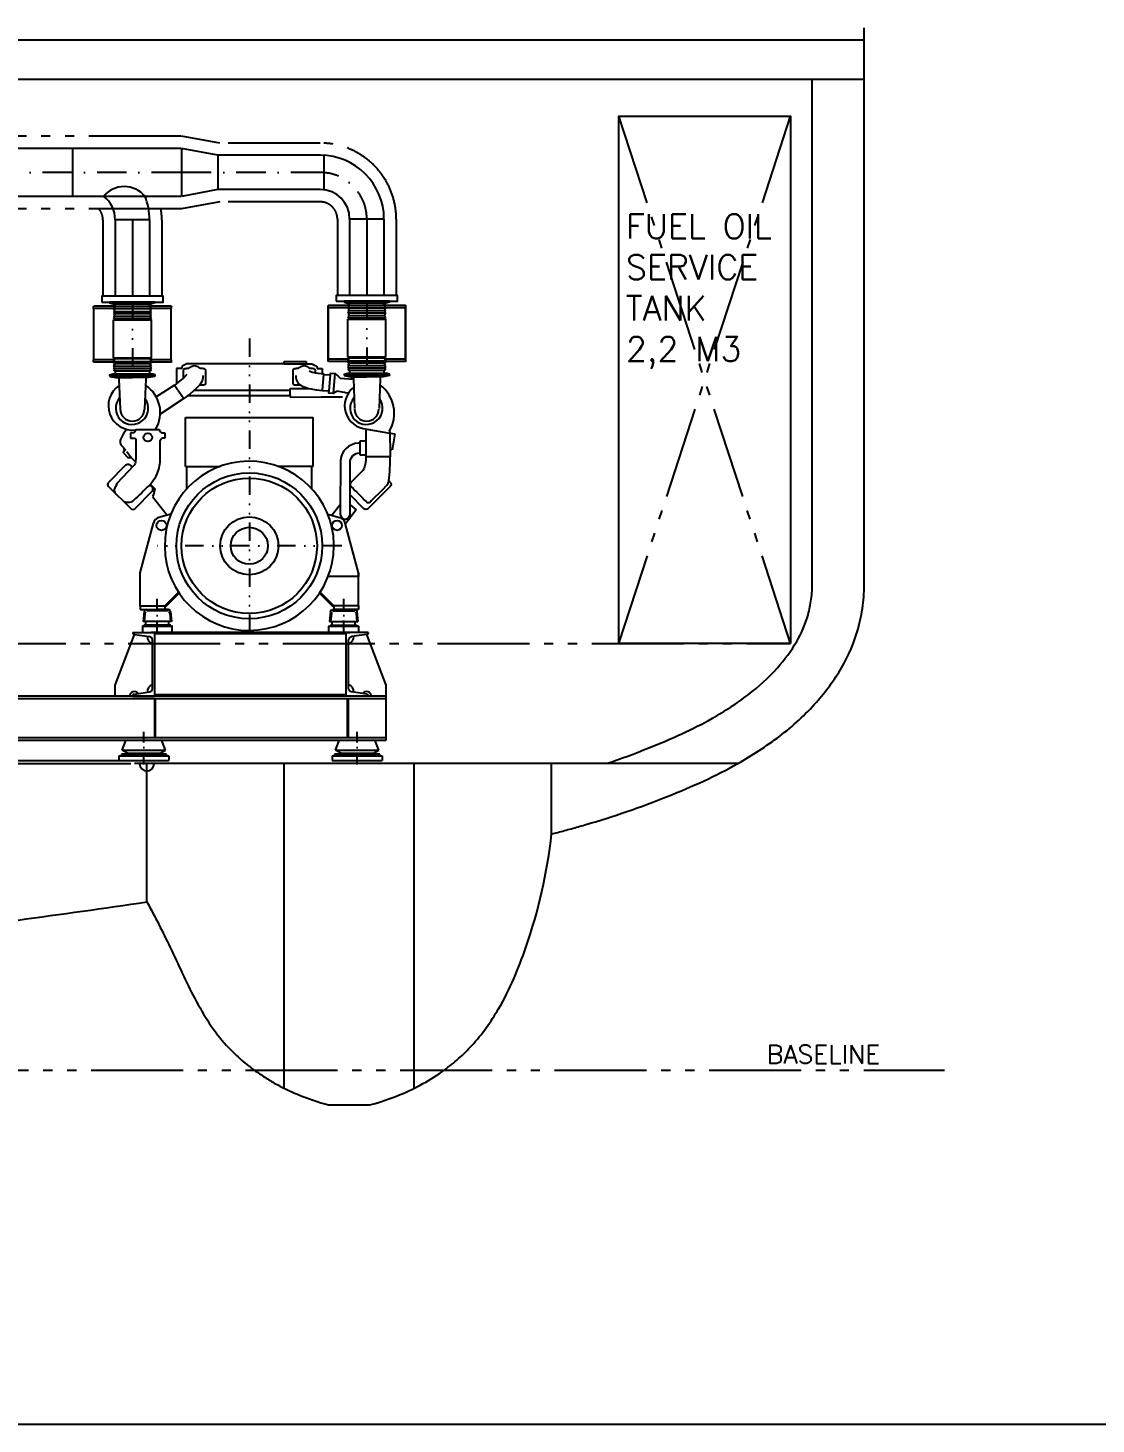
# Model space of a CAD drawing. Extents: x 33214 to 95067, y 8279 to 51908.
# Drawn here: x 65486 to 69841, y 8945 to 14639 of the extents above; entities that cross this region are included whole.
import ezdxf

# ---------------------------------------------------------------- set-up
doc = ezdxf.new("R2010")
doc.units = 0
doc.header["$LTSCALE"] = 300
doc.header["$MEASUREMENT"] = 0
for name, pattern in [('DASHEDTHIN0', [4, 2.5, -1.5]), ('DIVIDE2', [0.625, 0.25, -0.125, 0, -0.125, 0, -0.125]), ('PHANTOM', [2.1, 1.25, -0.2, 0.125, -0.2, 0.125, -0.2]), ('SNT-025', [0.74, 0.4, -0.17, 0, -0.17])]:
    doc.linetypes.add(name, pattern=pattern)
for name, color, linetype in [('CO2', 2, 'CONTINUOUS'), ('DAMPER', 6, 'CONTINUOUS'), ('Engine_eq', 3, 'CONTINUOUS'), ('HIDDLN-LMEC0', 3, 'DASHEDTHIN0'), ('INNERG-LMEK0', 2, 'CONTINUOUS'), ('KOMP', 1, 'CONTINUOUS'), ('M0PH1', 1, 'PHANTOM'), ('S0CO1', 1, 'CONTINUOUS'), ('S0CO2', 2, 'CONTINUOUS'), ('S0CO3', 3, 'CONTINUOUS'), ('S0CO5', 4, 'CONTINUOUS'), ('S0PH1', 1, 'PHANTOM'), ('S0TX1', 1, 'CONTINUOUS')]:
    doc.layers.add(name, color=color, linetype=linetype)
doc.styles.add('18', font='romans', dxfattribs={"height": 180})

# ---------------------------------------------------------------- blocks, each defined once
blk = doc.blocks.new('VIBRAKLOSSE')
at = {"layer": 'S0CO3', "linetype": 'Continuous'}
for p, q in [((-221, 55), (-187, 144)), ((-164, 158), (164, 158)), ((221, 55), (187, 144)), ((-255, 0), (255, 0)), ((-255, 0), (-255, -50)), ((230, 15), (-230, 15)), ((-230, 15), (-230, 0)), ((-221, 55), (221, 55)), ((-167, 27), (-221, 55)), ((-167, 27), (167, 27)), ((167, 27), (221, 55)), ((188, 15), (230, 15)), ((230, 0), (230, 15)), ((255, 0), (255, -50)), ((-255, -50), (255, -50))]:
    blk.add_line(p, q, dxfattribs=at)
for centre, start, end in [((-164, 132), 90, 152.468), ((164, 132), 27.532, 90), ((-188, 40), 270, 332.468), ((188, 40), 207.532, 270)]:
    blk.add_arc(centre, 25, start, end, dxfattribs=at)
at = {"layer": 'S0PH1', "linetype": 'SNT-025'}
blk.add_line((0, -88), (0, 243), dxfattribs=at)
blk = doc.blocks.new('U260')
at = {"layer": 'S0CO3', "linetype": 'Continuous'}
for p, q in [((-225, 650), (0, 650)), ((-225, 650), (-225, 646)), ((-210, 629), (-55, 607)), ((-25, 78), (-25, 572)), ((0, 0), (0, 650)), ((-225, 0), (-225, 4)), ((-225, 0), (0, 0)), ((-210, 21), (-55, 43))]:
    blk.add_line(p, q, dxfattribs=at)
for centre, radius, start, end in [((-208, 646), 17.5, 180, 262.0611), ((-60, 572), 35, 0, 82.0611), ((-208, 4), 17.5, 97.9389, 180), ((-60, 78), 35, 277.9389, 0)]:
    blk.add_arc(centre, radius, start, end, dxfattribs=at)
blk = doc.blocks.new('MOTORLABBER')
at = {"layer": 'DAMPER'}
for p, q in [((-135, 210), (-144, 110)), ((-126, 196), (-134, 110)), ((-110, 232), (0, 232)), ((101, 219), (-101, 219)), ((110, 232), (0, 232)), ((126, 196), (134, 110)), ((135, 210), (144, 110)), ((-118, 110), (-144, 110)), ((-138, 75), (-138, 63)), ((138, 75), (-138, 75)), ((-138, 63), (138, 63)), ((-118, 75), (-118, 110)), ((118, 110), (-118, 110)), ((118, 75), (118, 110)), ((144, 110), (118, 110)), ((138, 75), (138, 63))]:
    blk.add_line(p, q, dxfattribs=at)
for centre, start, end in [((-110, 208), 90, 174.9575), ((-101, 194), 139.1713, 174.9575), ((-101, 194), 90, 115.1486), ((101, 194), 61.4161, 90), ((110, 208), 5.0425, 90), ((101, 194), 5.0425, 37.5712)]:
    blk.add_arc(centre, 25, start, end, dxfattribs=at)
at = {"layer": 'Engine_eq'}
blk.add_lwpolyline([(-152, 0), (152, 0), (152, 63), (-152, 63)], close=True, dxfattribs=at)
at = {"layer": 'HIDDLN-LMEC0'}
blk.add_line((-38, 0), (-62, 0), dxfattribs=at)
at = {"layer": 'INNERG-LMEK0'}
for p, q in [((-38, 0), (138, 0)), ((0, 0), (-38, 0))]:
    blk.add_line(p, q, dxfattribs=at)
at = {"layer": 'S0PH1', "linetype": 'SNT-025'}
blk.add_line((0, 0), (0, 387), dxfattribs=at)
blk = doc.blocks.new('HOVEDMOTOR-SB')
at = {"layer": 'S0CO1', "linetype": 'Continuous'}
for p, q in [((-635, 975.7), (-634.5, 976.7)), ((-635, 967.7), (-635, 975.7)), ((-634.6, 975.6), (-634.1, 976.6)), ((-634.6, 967.6), (-634.6, 975.6)), ((-634.5, 976.7), (-633.5, 977.2)), ((-634.1, 976.6), (-633.1, 977.1)), ((-546.8, 977.2), (-633.5, 977.2)), ((-546.8, 977.1), (-633.1, 977.1)), ((-384.3, 994, -64.8), (-569.3, 994, -64.8)), ((-569.3, 994, -64.8), (-569.3, 991, -64.8)), ((-569.3, 991, -64.8), (-554.4, 987, -64.8)), ((-554.4, 987, -64.8), (-399.3, 987, -64.8)), ((-546.8, 976, -64.8), (-554.3, 971, -64.8)), ((-546.8, 966, -64.8), (-554.3, 971, -64.8)), ((-546.8, 976, -64.8), (-546.8, 987, -64.8)), ((-406.8, 976, -64.8), (-546.8, 976, -64.8)), ((-406.8, 976, -64.8), (-406.8, 987, -64.8)), ((-319, 977.2), (-406.8, 977.2)), ((-318.6, 977.1), (-406.8, 977.1)), ((-399.3, 971, -64.8), (-406.8, 976, -64.8)), ((-399.3, 971, -64.8), (-406.8, 966, -64.8)), ((-384.3, 991, -64.8), (-399.3, 987, -64.8)), ((-384.3, 994, -64.8), (-384.3, 991, -64.8)), ((-319, 977.2), (-318, 976.7)), ((-318.6, 977.1), (-317.6, 976.6)), ((-318, 976.7), (-317.5, 975.7)), ((-317.6, 976.6), (-317.1, 975.6)), ((-317.5, 967.7), (-317.5, 975.7)), ((-317.1, 967.6), (-317.1, 975.6)), ((321, 978.7), (321.5, 979.7)), ((321, 970.7), (321, 978.7)), ((406.6, 970.7), (321, 970.7)), ((321.4, 978.6), (321.9, 979.6)), ((321.4, 970.6), (321.4, 978.6)), ((406.7, 970.6), (321.4, 970.6)), ((321.5, 979.7), (322.5, 980.2)), ((321.9, 979.6), (322.9, 980.1)), ((322, 761.7), (322, 970.7)), ((322.4, 761.6), (322.4, 970.6)), ((409.2, 980.2), (322.5, 980.2)), ((409.2, 980.1), (322.9, 980.1)), ((386.7, 997, -64.8), (386.7, 994, -64.8)), ((571.7, 997, -64.8), (386.7, 997, -64.8)), ((386.7, 994, -64.8), (401.6, 990, -64.8)), ((400.1, 970.7), (404.8, 966.1)), ((400.5, 970.6), (405, 966.2)), ((401.6, 990, -64.8), (556.7, 990, -64.8)), ((409.2, 979, -64.8), (401.7, 974, -64.8)), ((409.2, 969, -64.8), (401.7, 974, -64.8)), ((409.2, 969, -64.8), (401.7, 964, -64.8)), ((409.2, 979, -64.8), (409.2, 990, -64.8)), ((549.2, 979, -64.8), (409.2, 979, -64.8)), ((549.2, 969, -64.8), (409.2, 969, -64.8)), ((549.2, 979, -64.8), (549.2, 990, -64.8)), ((637, 980.2), (549.2, 980.2)), ((637.4, 980.1), (549.2, 980.1)), ((556.7, 974, -64.8), (549.2, 979, -64.8)), ((556.7, 974, -64.8), (549.2, 969, -64.8)), ((556.7, 964, -64.8), (549.2, 969, -64.8)), ((638.9, 970.6), (551.6, 970.6)), ((638.5, 970.7), (551.7, 970.7)), ((571.7, 994, -64.8), (556.7, 990, -64.8)), ((571.7, 997, -64.8), (571.7, 994, -64.8)), ((637, 980.2), (638, 979.7)), ((637.4, 980.1), (638.4, 979.6)), ((637.5, 761.7), (637.5, 970.7)), ((637.9, 761.6), (637.9, 970.6)), ((638, 979.7), (638.5, 978.7)), ((638.4, 979.6), (638.9, 978.6)), ((638.5, 970.7), (638.5, 978.7)), ((638.9, 970.6), (638.9, 978.6)), ((-549.4, 967.7), (-635, 967.7)), ((-549.3, 967.6), (-634.6, 967.6)), ((-634, 758.7), (-634, 967.7)), ((-633.6, 758.6), (-633.6, 967.6)), ((-555.9, 967.7), (-551.2, 963.1)), ((-555.5, 967.6), (-551, 963.2)), ((-546.8, 966, -64.8), (-554.3, 961, -64.8)), ((-554.3, 961, -64.8), (-546.8, 956, -64.8)), ((-546.8, 956, -64.8), (-554.3, 951, -64.8)), ((-546.8, 946, -64.8), (-554.3, 951, -64.8)), ((-546.8, 946, -64.8), (-554.3, 941, -64.8)), ((-554.3, 941, -64.8), (-546.8, 936, -64.8)), ((-546.8, 936, -64.8), (-554.3, 931, -64.8)), ((-546.8, 926, -64.8), (-554.3, 931, -64.8)), ((-546.8, 926, -64.8), (-554.3, 921, -64.8)), ((-554.3, 767, -64.8), (-554.3, 921, -64.8)), ((-554.3, 921, -64.8), (-399.3, 921, -64.8)), ((-406.8, 966, -64.8), (-546.8, 966, -64.8)), ((-546.8, 956, -64.8), (-406.8, 956, -64.8)), ((-406.8, 946, -64.8), (-546.8, 946, -64.8)), ((-546.8, 936, -64.8), (-406.8, 936, -64.8)), ((-406.8, 926, -64.8), (-546.8, 926, -64.8)), ((-399.3, 961, -64.8), (-406.8, 966, -64.8)), ((-406.8, 956, -64.8), (-399.3, 961, -64.8)), ((-399.3, 951, -64.8), (-406.8, 956, -64.8)), ((-399.3, 951, -64.8), (-406.8, 946, -64.8)), ((-399.3, 941, -64.8), (-406.8, 946, -64.8)), ((-406.8, 936, -64.8), (-399.3, 941, -64.8)), ((-399.3, 931, -64.8), (-406.8, 936, -64.8)), ((-399.3, 931, -64.8), (-406.8, 926, -64.8)), ((-399.3, 921, -64.8), (-406.8, 926, -64.8)), ((-317.1, 967.6), (-404.4, 967.6)), ((-317.5, 967.7), (-404.3, 967.7)), ((-399.3, 767, -64.8), (-399.3, 921, -64.8)), ((-318.5, 758.7), (-318.5, 967.7)), ((-318.1, 758.6), (-318.1, 967.6)), ((401.7, 964, -64.8), (409.2, 959, -64.8)), ((409.2, 959, -64.8), (401.7, 954, -64.8)), ((409.2, 949, -64.8), (401.7, 954, -64.8)), ((409.2, 949, -64.8), (401.7, 944, -64.8)), ((401.7, 944, -64.8), (409.2, 939, -64.8)), ((409.2, 939, -64.8), (401.7, 934, -64.8)), ((409.2, 929, -64.8), (401.7, 934, -64.8)), ((409.2, 929, -64.8), (401.7, 924, -64.8)), ((401.7, 924, -64.8), (556.7, 924, -64.8)), ((401.7, 770, -64.8), (401.7, 924, -64.8)), ((409.2, 959, -64.8), (549.2, 959, -64.8)), ((549.2, 949, -64.8), (409.2, 949, -64.8)), ((409.2, 939, -64.8), (549.2, 939, -64.8)), ((549.2, 929, -64.8), (409.2, 929, -64.8)), ((549.2, 959, -64.8), (556.7, 964, -64.8)), ((556.7, 954, -64.8), (549.2, 959, -64.8)), ((556.7, 954, -64.8), (549.2, 949, -64.8)), ((556.7, 944, -64.8), (549.2, 949, -64.8)), ((549.2, 939, -64.8), (556.7, 944, -64.8)), ((556.7, 934, -64.8), (549.2, 939, -64.8)), ((556.7, 934, -64.8), (549.2, 929, -64.8)), ((556.7, 924, -64.8), (549.2, 929, -64.8)), ((556.7, 770, -64.8), (556.7, 924, -64.8)), ((-635, 750.7), (-635, 758.7)), ((-551.8, 758.7), (-635, 758.7)), ((-634.5, 749.6), (-635, 750.7)), ((-634.6, 750.6), (-634.6, 758.6)), ((-551.9, 758.6), (-634.6, 758.6)), ((-634.1, 749.5), (-634.6, 750.6)), ((-633.5, 749.2), (-634.5, 749.6)), ((-633.1, 749.1), (-634.1, 749.5)), ((-551, 749.2), (-633.5, 749.2)), ((-551.1, 749.1), (-633.1, 749.1)), ((-550.7, 764.5), (-557.1, 758.1)), ((-550.4, 764.4), (-556.7, 758)), ((-554.3, 767, -64.8), (-399.3, 767, -64.8)), ((-546.8, 762, -64.8), (-554.3, 767, -64.8)), ((-546.8, 762, -64.8), (-554.3, 757, -64.8)), ((-546.8, 752, -64.8), (-554.3, 757, -64.8)), ((-554.3, 747, -64.8), (-546.8, 752, -64.8)), ((-546.8, 742, -64.8), (-554.3, 747, -64.8)), ((-546.8, 742, -64.8), (-554.3, 737, -64.8)), ((-406.8, 762, -64.8), (-546.8, 762, -64.8)), ((-546.8, 752, -64.8), (-406.8, 752, -64.8)), ((-406.8, 742, -64.8), (-546.8, 742, -64.8)), ((-399.3, 767, -64.8), (-406.8, 762, -64.8)), ((-399.3, 757, -64.8), (-406.8, 762, -64.8)), ((-399.3, 757, -64.8), (-406.8, 752, -64.8)), ((-406.8, 752, -64.8), (-399.3, 747, -64.8)), ((-399.3, 747, -64.8), (-406.8, 742, -64.8)), ((-399.3, 737, -64.8), (-406.8, 742, -64.8)), ((-319, 749.2), (-402.6, 749.2)), ((-318.6, 749.1), (-402.5, 749.1)), ((-317.5, 758.7), (-401.9, 758.7)), ((-317.1, 758.6), (-401.8, 758.6)), ((-318, 749.6), (-319, 749.2)), ((-317.6, 749.5), (-318.6, 749.1)), ((-317.5, 750.7), (-318, 749.6)), ((-317.1, 750.6), (-317.6, 749.5)), ((-317.5, 750.7), (-317.5, 758.7)), ((-317.1, 750.6), (-317.1, 758.6)), ((-254.8, 742.5), (-274, 732)), ((142.4, 742.5), (-254.8, 742.5)), ((142.4, 752), (232.4, 752)), ((142.4, 742.5), (142.4, 752)), ((142.4, 742.5), (232.4, 742.5)), ((232.4, 752), (232.4, 742.5)), ((232.4, 742.5), (255.2, 742.5)), ((255.2, 742.5), (274.3, 732)), ((404.2, 761.7), (321, 761.7)), ((321, 753.7), (321, 761.7)), ((321.5, 752.6), (321, 753.7)), ((404.1, 761.6), (321.4, 761.6)), ((321.4, 753.6), (321.4, 761.6)), ((321.9, 752.5), (321.4, 753.6)), ((322.5, 752.2), (321.5, 752.6)), ((322.9, 752.1), (321.9, 752.5)), ((405, 752.2), (322.5, 752.2)), ((404.9, 752.1), (322.9, 752.1)), ((405.3, 767.5), (398.9, 761.1)), ((405.6, 767.4), (399.3, 761)), ((409.2, 765, -64.8), (401.7, 770, -64.8)), ((401.7, 770, -64.8), (556.7, 770, -64.8)), ((409.2, 765, -64.8), (401.7, 760, -64.8)), ((409.2, 755, -64.8), (401.7, 760, -64.8)), ((401.7, 750, -64.8), (409.2, 755, -64.8)), ((409.2, 745, -64.8), (401.7, 750, -64.8)), ((409.2, 745, -64.8), (401.7, 740, -64.8)), ((549.2, 765, -64.8), (409.2, 765, -64.8)), ((409.2, 755, -64.8), (549.2, 755, -64.8)), ((549.2, 745, -64.8), (409.2, 745, -64.8)), ((556.7, 770, -64.8), (549.2, 765, -64.8)), ((556.7, 760, -64.8), (549.2, 765, -64.8)), ((556.7, 760, -64.8), (549.2, 755, -64.8)), ((549.2, 755, -64.8), (556.7, 750, -64.8)), ((556.7, 750, -64.8), (549.2, 745, -64.8)), ((556.7, 740, -64.8), (549.2, 745, -64.8)), ((637, 752.2), (553.4, 752.2)), ((637.4, 752.1), (553.5, 752.1)), ((638.5, 761.7), (554.1, 761.7)), ((638.9, 761.6), (554.2, 761.6)), ((638, 752.6), (637, 752.2)), ((638.4, 752.5), (637.4, 752.1)), ((638.5, 753.7), (638, 752.6)), ((638.9, 753.6), (638.4, 752.5)), ((638.5, 753.7), (638.5, 761.7)), ((638.9, 753.6), (638.9, 761.6)), ((-569.3, 697, -64.8), (-554.4, 701, -64.8)), ((-569.3, 697, -64.8), (-569.3, 694, -64.8)), ((-569.3, 694), (-384.3, 694)), ((-568.8, 694), (-568.8, 691)), ((-568.8, 694), (-384.8, 694)), ((-568.8, 691), (-544, 686.7)), ((-554.4, 701, -64.8), (-399.3, 701, -64.8)), ((-546.8, 732, -64.8), (-554.3, 737, -64.8)), ((-554.3, 727, -64.8), (-546.8, 732, -64.8)), ((-546.8, 722, -64.8), (-554.3, 727, -64.8)), ((-546.8, 722, -64.8), (-554.3, 717, -64.8)), ((-546.8, 712, -64.8), (-554.3, 717, -64.8)), ((-546.8, 732, -64.8), (-406.8, 732, -64.8)), ((-406.8, 722, -64.8), (-546.8, 722, -64.8)), ((-546.8, 712, -64.8), (-546.8, 701, -64.8)), ((-406.8, 712, -64.8), (-546.8, 712, -64.8)), ((-544, 686.7), (-476.8, 686.7)), ((-536.8, 687.1), (-532.3, 687.2)), ((-532.8, 687.3), (-528.6, 687.3)), ((-532.3, 687.2), (-528.2, 687.2)), ((-531.8, 686.7), (-531.8, 679.5)), ((-476.8, 686.7), (-531.8, 686.7)), ((-528.6, 687.3), (-523.6, 687.3)), ((-528.2, 687.2), (-523.2, 687.2)), ((-523.6, 687.3), (-517.8, 687.3)), ((-523.2, 687.2), (-517.3, 687.2)), ((-517.8, 687.3), (-507.5, 687.3)), ((-517.3, 687.2), (-507.1, 687.2)), ((-507.5, 687.3), (-496.5, 687.3)), ((-507.1, 687.2), (-496.1, 687.2)), ((-496.5, 687.3), (-476.3, 687.3)), ((-496.1, 687.2), (-475.8, 687.2)), ((-409.7, 686.7), (-476.8, 686.7)), ((-476.1, 687.3), (-476.3, 687.3)), ((-476.1, 687.3), (-463.9, 687.2)), ((-475.7, 687.2), (-475.8, 687.2)), ((-475.7, 687.2), (-463.5, 687.1)), ((-463.9, 687.2), (-456, 687.2)), ((-463.5, 687.1), (-455.6, 687.1)), ((-456, 687.2), (-448.4, 687.2)), ((-455.6, 687.1), (-448, 687.1)), ((-448.4, 687.2), (-441.3, 687.2)), ((-448, 687.1), (-440.8, 687.1)), ((-441.3, 687.2), (-434.8, 687.2)), ((-440.8, 687.1), (-434.3, 687.1)), ((-434.8, 687.2), (-428.9, 687.2)), ((-434.3, 687.1), (-428.5, 687.1)), ((-428.9, 687.2), (-423.9, 687.3)), ((-428.5, 687.1), (-423.5, 687.2)), ((-423.9, 687.3), (-419.8, 687.3)), ((-423.5, 687.2), (-419.3, 687.2)), ((-421.8, 686.7), (-421.8, 679.5)), ((-384.8, 691), (-409.7, 686.7)), ((-399.3, 737, -64.8), (-406.8, 732, -64.8)), ((-406.8, 732, -64.8), (-399.3, 727, -64.8)), ((-399.3, 727, -64.8), (-406.8, 722, -64.8)), ((-399.3, 717, -64.8), (-406.8, 722, -64.8)), ((-399.3, 717, -64.8), (-406.8, 712, -64.8)), ((-406.8, 712, -64.8), (-406.8, 701, -64.8)), ((-384.3, 697, -64.8), (-399.3, 701, -64.8)), ((-384.8, 694), (-384.8, 691)), ((-384.3, 694), (-384.3, 697)), ((-275.7, 723.2), (-297.3, 722.8)), ((-297.3, 722.8), (-297.3, 660.8)), ((-274, 732), (-275.7, 727.4)), ((-275.7, 727.4), (-275.7, 723.2)), ((-269.7, 682.9), (-252.9, 700)), ((-189.9, 684), (-190.9, 677.6)), ((-189.9, 694.8), (-189.9, 684)), ((274.3, 732), (276.1, 727.4)), ((276.1, 727.4), (276.1, 723.3)), ((276.1, 723.3), (297.6, 722.8)), ((297.6, 722.8), (297.6, 700.6)), ((329.9, 697), (324.2, 631.6)), ((349.1, 702.9), (342.1, 622.5)), ((386.7, 700, -64.8), (401.6, 704, -64.8)), ((386.7, 700, -64.8), (386.7, 697, -64.8)), ((386.7, 697), (571.7, 697)), ((387.2, 697), (571.2, 697)), ((387.2, 697), (387.2, 694)), ((387.2, 694), (412, 689.7)), ((401.6, 704, -64.8), (556.7, 704, -64.8)), ((409.2, 735, -64.8), (401.7, 740, -64.8)), ((401.7, 730, -64.8), (409.2, 735, -64.8)), ((409.2, 725, -64.8), (401.7, 730, -64.8)), ((409.2, 725, -64.8), (401.7, 720, -64.8)), ((409.2, 715, -64.8), (401.7, 720, -64.8)), ((409.2, 735, -64.8), (549.2, 735, -64.8)), ((549.2, 725, -64.8), (409.2, 725, -64.8)), ((549.2, 715, -64.8), (409.2, 715, -64.8)), ((409.2, 715, -64.8), (409.2, 704, -64.8)), ((412, 689.7), (479.2, 689.7)), ((419.2, 690.1), (423.7, 690.2)), ((423.2, 690.3), (427.4, 690.3)), ((423.7, 690.2), (427.8, 690.2)), ((479.2, 689.7), (424.2, 689.7)), ((424.2, 689.7), (424.2, 682.5)), ((427.4, 690.3), (432.4, 690.3)), ((427.8, 690.2), (432.8, 690.2)), ((432.4, 690.3), (438.2, 690.3)), ((432.8, 690.2), (438.7, 690.2)), ((438.2, 690.3), (448.5, 690.3)), ((438.7, 690.2), (448.9, 690.2)), ((448.5, 690.3), (459.5, 690.3)), ((448.9, 690.2), (459.9, 690.2)), ((459.5, 690.3), (479.7, 690.3)), ((459.9, 690.2), (480.2, 690.2)), ((546.3, 689.7), (479.2, 689.7)), ((479.9, 690.3), (479.7, 690.3)), ((479.9, 690.3), (492.1, 690.2)), ((480.3, 690.2), (480.2, 690.2)), ((480.3, 690.2), (492.5, 690.1)), ((492.1, 690.2), (500, 690.2)), ((492.5, 690.1), (500.4, 690.1)), ((500, 690.2), (507.6, 690.2)), ((500.4, 690.1), (508, 690.1)), ((507.6, 690.2), (514.7, 690.2)), ((508, 690.1), (515.2, 690.1)), ((514.7, 690.2), (521.2, 690.2)), ((515.2, 690.1), (521.7, 690.1)), ((521.2, 690.2), (527.1, 690.2)), ((521.7, 690.1), (527.5, 690.1)), ((527.1, 690.2), (532.1, 690.3)), ((527.5, 690.1), (532.5, 690.2)), ((532.1, 690.3), (536.2, 690.3)), ((532.5, 690.2), (536.7, 690.2)), ((534.2, 689.7), (534.2, 682.5)), ((571.2, 694), (546.3, 689.7)), ((556.7, 740, -64.8), (549.2, 735, -64.8)), ((549.2, 735, -64.8), (556.7, 730, -64.8)), ((556.7, 730, -64.8), (549.2, 725, -64.8)), ((556.7, 720, -64.8), (549.2, 725, -64.8)), ((556.7, 720, -64.8), (549.2, 715, -64.8)), ((549.2, 715, -64.8), (549.2, 704, -64.8)), ((571.7, 700, -64.8), (556.7, 704, -64.8)), ((571.2, 697), (571.2, 694)), ((571.7, 697), (571.7, 700)), ((-531.8, 679.5), (-527, 557)), ((-421.8, 679.5), (-426.7, 557)), ((-305.2, 655), (-368.7, 614.6)), ((-297.3, 660.8), (-305.2, 655)), ((-305.2, 655), (-266.7, 600.6)), ((-297.3, 660.8), (-269.7, 682.9)), ((-214.6, 642.6), (-242.6, 618.3)), ((-224.2, 634.2), (166.7, 634.2)), ((-201.9, 656.3), (-214.6, 642.6)), ((-194.4, 667.7), (-201.9, 656.3)), ((-190.9, 677.6), (-194.4, 667.7)), ((166.7, 641.8), (242.5, 641.9)), ((166.7, 612.4), (166.7, 641.8)), ((387.9, 625.6), (356.7, 630.9)), ((416.7, 683.1), (416.9, 681.1)), ((416.9, 681.1), (417.2, 679)), ((417.1, 683.2), (417.3, 681.2)), ((417.3, 681.2), (417.6, 679.1)), ((424.2, 682.5), (429, 560)), ((534.2, 682.5), (529.3, 560)), ((-368.7, 614.6), (-379.5, 607.8)), ((-266.4, 600.4), (-363.3, 537.4)), ((-242.6, 618.3), (-266.4, 600.4)), ((-250.2, 612.4), (166.4, 612.4)), ((166.4, 612.4), (166.7, 612.4)), ((166.7, 612.4), (166.7, 606.8)), ((166.7, 606.8), (292.7, 607.7)), ((292.7, 607.7), (379.8, 607.7)), ((391.4, 625.3), (387.9, 625.6)), ((391.4, 625.3), (404.8, 624.3)), ((391.4, 625.3), (404.9, 624.3)), ((-260, 523.9), (260, 523.9)), ((-260, 323.9), (-260, 523.9)), ((260, 323.9), (260, 523.9)), ((-484, 460.7), (-484, 438.7)), ((-469.5, 460.7), (-484, 460.7)), ((-460.2, 474.7), (-469.5, 460.7)), ((-464.5, 472.7), (-460.2, 474.7)), ((-460.2, 474.7), (-366.5, 474.7)), ((-366.5, 474.7), (-366.5, 467.6)), ((-366.5, 467.6), (-358.5, 460.5)), ((-358.5, 460.5), (-344, 460.5)), ((-344, 460.5), (-344, 438.7)), ((478.9, 475.8), (572.5, 459.3)), ((478.9, 475.8), (572.5, 459.3)), ((490.9, 472.7), (495.2, 474.7)), ((573.7, 466.2), (570.9, 466.7)), ((572.5, 459.3), (573.7, 466.2)), ((572.5, 459.3), (573.7, 466.2)), ((572.5, 459.3), (573.7, 459.6)), ((573.7, 459.6), (593.7, 456)), ((593.7, 456), (582.2, 391)), ((-484, 438.7), (-468, 438.7)), ((-468, 438.7), (-463, 434.3)), ((-463, 434.3), (-463.1, 354.1)), ((-365.1, 428.7), (-365.4, 340.5)), ((-355, 438.8), (-365.1, 428.7)), ((-344, 438.7), (-355, 438.8)), ((451, 426.9), (451, 371.2)), ((475.7, 426.9), (451, 426.9)), ((-509.8, 396.4), (-513.9, 392.3)), ((-513.9, 392.3), (-508.8, 387.2)), ((451, 371.2), (475.6, 371.2)), ((475.5, 364.5), (575.1, 364.5)), ((582.2, 391), (575.3, 392.2)), ((-260, 323.9), (-118.9, 323.9)), ((-255, 232.4), (-255, 323.9)), ((260, 323.9), (118.9, 323.9)), ((255, 232.4), (255, 323.9)), ((-402.4, 249.8), (-385.2, 232.6)), ((-385.2, 232.6), (-390, 208.3)), ((-390, 208.3), (-395.1, 200.5)), ((-395.1, 200.5), (-335.5, 124.3)), ((-320.2, 128.4), (-368.3, 115.5)), ((320.2, 128.4), (368.3, 115.5)), ((335.8, 124.2), (370.9, 169.1)), ((435.8, 146.7), (391.7, 90.2)), ((410.9, 167.3), (435.8, 146.7)), ((-444.8, -110), (-390.7, 92.8)), ((445.2, -110), (391, 92.8)), ((-444.8, -245), (-444.8, -110)), ((445, -109.9), (445, -125)), ((445.2, -245), (445.2, -110)), ((445, -125), (321.6, -125)), ((-344.8, -245), (-288.6, -188.8)), ((-341.3, -248.5), (-285.8, -193)), ((341.6, -248.5), (286.1, -193)), ((345.2, -245), (288.9, -188.8)), ((-444.8, -245), (-344.8, -245)), ((-444.8, -245), (-444.8, -260)), ((-444.8, -260), (-344.8, -260)), ((-344.8, -245), (-341.3, -248.5)), ((-344.8, -245), (-344.8, -260)), ((345.2, -245), (341.6, -248.5)), ((445.2, -245), (345.2, -245)), ((345.2, -245), (345.2, -260)), ((445.2, -260), (345.2, -260)), ((445.2, -245), (445.2, -260))]:
    blk.add_line(p, q, dxfattribs=at)
at = {"layer": 'S0CO1', "linetype": 'DIVIDE2'}
for p, q in [((-476.8, 994, -64.8), (-476.8, 694, -64.8)), ((479.2, 997, -64.8), (479.2, 697, -64.8)), ((0.2, 845.6), (0.2, -393)), ((376.7, 0), (-376.3, 0))]:
    blk.add_line(p, q, dxfattribs=at)
at = {"layer": 'S0CO1', "linetype": 'Continuous'}
for points in [[(-201.9, 656.3), (-186.2, 656.6, 0.148036), (-178.9, 658.9, 0.248454), (-177.5, 661.7), (-177, 714.2, 0.37158), (-183, 721.3, 0.008472), (-199.4, 723.6), (-204.4, 727.7, 0.14115), (-223.4, 733.3, 0.133408), (-242.7, 727.7, 0.121441), (-247.3, 723.6), (-254.5, 723.5), (-257.9, 721.8), (-263.7, 721.3, 0.16196), (-268, 719.4, 0.185607), (-269.7, 716.2), (-269.7, 682.9)], [(270, 704.5), (270, 714.2, 0.37158), (264, 721.3, 0.008472), (247.7, 723.6), (242.6, 727.7, 0.14115), (223.7, 733.3, 0.133408), (204.4, 727.7, 0.121441), (199.7, 723.6), (192.6, 723.5), (189.1, 721.8), (183.3, 721.3, 0.16196), (179, 719.4, 0.185607), (177.3, 716.2), (177.3, 682.9)], [(190.2, 693.9), (190.2, 687, 0.252458), (206.8, 656.2), (219.2, 649.3), (242.5, 641.9), (273.7, 636), (298.5, 633.2), (304.3, 699.9), (270, 704.5), (253.2, 708.3), (244, 711.7)], [(177.3, 682.9), (177.8, 661.7, 0.212266), (179, 659, 0.125337), (183.1, 657, 0.041871), (186.5, 656.6), (206.8, 656.2)], [(-499.9, 475.1), (-507.4, 465.2, 0.068901), (-525.2, 433.3, 0.155051), (-526.2, 418.8, 0.146703), (-518.9, 406.5), (-505.2, 391.5), (-514.8, 379.9), (-495.8, 360), (-481.6, 359.9), (-466.3, 344.7)], [(475.7, 476), (475.7, 383.3, -0.01326), (474.8, 350.3, -0.104332), (463.2, 306.9), (415.7, 259.4, 0.414214), (415.7, 241, -0.000001), (476.2, 180.6, 0.525367), (498.7, 184.7), (543.8, 229.8), (560.5, 247.5, 0.153975), (568.9, 264.8, 0.025111), (573.6, 314, 0.022096), (573.7, 466.2, 2.278476)], [(450.9, 419.1), (445, 418.8, 0.375609), (371.4, 348.1), (370.9, 141.7), (371, 128.5, 0.9839), (410.7, 128), (410.8, 339.7, -0.41881), (450.9, 379.1, 12.556767)], [(-463.1, 354.1), (-463.4, 346.5, -0.169615), (-471.7, 325.5), (-540.5, 254.7), (-544.9, 240.6), (-547.9, 236, 0.377615), (-544.5, 212.6, 6.357599)], [(-574.3, 258.8), (-503.1, 329.9, -0.329952), (-489.6, 332), (-478, 321.4)], [(-366.2, 332.2), (-366.9, 327.5, -0.16145), (-408.6, 246.2, -0.002015), (-471.7, 184.6, -0.205356), (-494.1, 176.1, -0.056759), (-510, 178.6, -1.276269)], [(-365.4, 340.5), (-366.2, 332.2, -0.302935)], [(-574.3, 258.8), (-575.3, 257.4, 0.358465), (-574.1, 242), (-483.6, 151.6, 0.406566), (-466.9, 151.4), (-395.7, 222.5, 0.414214), (-395.7, 239.1), (-404.4, 247.7)], [(574.6, 258.8), (575.6, 257.4, -0.358465), (574.4, 242), (484, 151.6, -0.406566), (467.2, 151.4), (410.9, 207.7)]]:
    blk.add_lwpolyline(points, format="xyb", dxfattribs=at)
for points in [[(304.3, 699.2), (329.9, 697), (330.6, 704.5), (349.1, 702.9), (362.1, 692.1), (371.1, 684), (424.3, 679.4)], [(298.5, 633.9), (324.2, 631.6), (323.5, 624.1), (342.1, 622.5), (356.7, 630.9)], [(-498.9, 384.7), (-481.6, 359.9)], [(574.6, 258.8), (568.8, 264.6)]]:
    blk.add_lwpolyline(points, dxfattribs=at)
for centre, radius in [((-414, 442.2), 17.5), ((0, 0), 297.4), ((0, 0), 276.1), ((0, 0), 118.4), ((-357.9, 83.1), 20), ((0, 0), 75.4), ((357.9, 83.1), 20)]:
    blk.add_circle(centre, radius, dxfattribs=at)
for centre, radius, start, end in [((-475.5, 571.2), 99.2, 124.0388, 276.3445), ((-495.9, 543.4), 133, 328.8862, 56.6926), ((484.6, 571.4), 95.8, 128.0229, 266.6155), ((446.2, 540.2), 144.7, 329.5002, 52.9381), ((-478.2, 560.8), 66.1, 139.9024, 35.8081), ((477.2, 560.8), 66.1, 139.9024, 35.8081), ((-476.8, 559.1), 50.2, 182.3871, 357.6129), ((478.5, 559.1), 50.2, 182.3871, 357.6129), ((0, 0), 345, 0.8967, 0), ((-358.1, 83), 34, 105, 165), ((358.1, 83), 34, 15, 75)]:
    blk.add_arc(centre, radius, start, end, dxfattribs=at)

msp = doc.modelspace()

# ---------------------------------------------------------------- linework, layer by layer
at = {"layer": 'CO2'}
for p, q in [((66260.2, 14119.6), (66112.1, 14147.6)), ((66678.2, 14119.6, -64.8), (66260.2, 14119.6)), ((66260.2, 14119.6), (66260.2, 13979.6)), ((66692.3, 14119.6), (66692.3, 13979.6)), ((66260.2, 13979.6), (66112.1, 13951.6)), ((66678.2, 13979.6, -64.8), (66260.2, 13979.6)), ((65982.2, 13856.6, -64.8), (65842.2, 13856.6, -64.8)), ((65842.2, 13856.6, -64.8), (65842.2, 13545.1, -64.8)), ((65982.2, 13856.6, -64.8), (65982.2, 13545.1, -64.8)), ((66938.2, 13859.6, -64.8), (66798.2, 13859.6, -64.8)), ((66798.2, 13859.6, -64.8), (66798.2, 13548.1, -64.8)), ((66938.2, 13859.6, -64.8), (66938.2, 13548.1, -64.8))]:
    msp.add_line(p, q, dxfattribs=at)
for points in [[(66110.2, 14147.6), (64197.3, 14147.6)], [(65668.5, 14147.6), (65668.5, 13951.6)], [(66112.1, 14147.6), (66112.1, 13951.6)], [(66110.2, 13951.6), (64236.2, 13951.6)]]:
    msp.add_lwpolyline(points, dxfattribs=at)
at = {"layer": 'CO2', "elevation": -64.8}
for points in [[(65787.2, 13521.1), (66037.2, 13521.1), (66037.2, 13545.1), (65787.2, 13545.1)], [(66743.2, 13524.1), (66993.2, 13524.1), (66993.2, 13548.1), (66743.2, 13548.1)]]:
    msp.add_lwpolyline(points, close=True, dxfattribs=at)
at = {"layer": 'CO2'}
for centre, radius, start, end in [((66678.2, 13859.6, -64.8), 260, 0, 90), ((65878.9, 13880.6), 111.3, 40.2636, 139.6545), ((65722.2, 13856.6, -64.8), 120, 0, 53.1301), ((65722.2, 13856.6, -64.8), 260, 0, 21.6682), ((66678.2, 13859.6, -64.8), 120, 0, 90)]:
    msp.add_arc(centre, radius, start, end, dxfattribs=at)
at = {"layer": 'KOMP', "linetype": 'SNT-025'}
msp.add_line((66678.2, 14049.6), (66110.2, 14049.6), dxfattribs=at)
msp.add_lwpolyline([(66110.2, 14049.6), (64231.6, 14049.6)], dxfattribs=at)
msp.add_arc((66678.2, 13859.6, -64.8), 190, 0, 90, dxfattribs=at)
at = {"layer": 'M0PH1'}
for p, q in [((66269.1, 14168.8), (66112.1, 14197.6)), ((66678.2, 14169.6, -64.8), (66260.2, 14169.6)), ((66112.1, 13901.6), (65978.2, 13901.6)), ((66269.1, 13930.4), (66112.1, 13901.6)), ((66678.2, 13929.6, -64.8), (66260.2, 13929.6)), ((65792.2, 13856.6, -64.8), (65792.2, 13545.1, -64.8)), ((65912.2, 13856.6, -64.8), (65912.2, 13545.1, -64.8)), ((66032.2, 13856.6, -64.8), (66032.2, 13545.1, -64.8)), ((66748.2, 13859.6, -64.8), (66748.2, 13548.1, -64.8)), ((66868.2, 13859.6, -64.8), (66868.2, 13548.1, -64.8)), ((66988.2, 13859.6, -64.8), (66988.2, 13548.1, -64.8))]:
    msp.add_line(p, q, dxfattribs=at)
for points in [[(66110.2, 14197.6), (64167.9, 14197.6)], [(66110.2, 13901.6), (64233.2, 13901.6)]]:
    msp.add_lwpolyline(points, dxfattribs=at)
for centre, radius, end in [((66678.2, 13859.6, -64.8), 310, 90), ((65722.2, 13856.6, -64.8), 70, 41.0823), ((65722.2, 13856.6, -64.8), 310, 8.3466), ((66678.2, 13859.6, -64.8), 70, 90)]:
    msp.add_arc(centre, radius, 0, end, dxfattribs=at)
at = {"layer": 'S0CO1'}
for p, q in [((66272.5, 14429.1), (65155.3, 14429.1)), ((68896.4, 14429.1), (66272.5, 14429.1)), ((64096.4, 11651.1), (65906.4, 11651.1)), ((64096.4, 11639.1), (65906.4, 11639.1)), ((68380.9, 11639.1), (67671.4, 11639.1))]:
    msp.add_line(p, q, dxfattribs=at)
at = {"layer": 'S0CO1', "color": 6}
msp.add_line((34080.2, 8945.5), (94133.4, 8945.5), dxfattribs=at)
at = {"layer": 'S0CO1'}
msp.add_lwpolyline([(67845.4, 11639.1, 0.012785), (68017.7, 11702.9, 0.011885), (68152.9, 11760.7, 0.021319), (68276.9, 11823.8, 0.033654), (68423.4, 11919.9, 0.049022), (68542.7, 12030, 0.048531), (68620.8, 12137.1), (68620.8, 12137.1), (68620.8, 12137.1), (68620.8, 12137.1, 0.065312), (68667.2, 12246.1, 0.036713), (68680, 12309.6, 0.031395), (68684.4, 12378.7), (68684.4, 12378.7), (68684.4, 14429.1)], format="xyb", dxfattribs=at)
msp.add_arc((65971.4, 11639.1), 30, 180, 0, dxfattribs=at)
at = {"layer": 'S0CO2'}
msp.add_lwpolyline([(68595.8, 12129.1), (67895.8, 12129.1), (67895.8, 14279.1), (68595.8, 14279.1)], close=True, dxfattribs=at)
at = {"layer": 'S0CO3', "linetype": 'Continuous'}
for p, q in [((65841.6, 11958.6), (65920.4, 12165.5)), ((66783.6, 12174.1), (66004.4, 12174.1)), ((66783.6, 12168.5), (66004.4, 12168.5)), ((66946.4, 11958.6), (66867.6, 12165.5)), ((65841.6, 11914.1), (65841.6, 11958.6)), ((66946.4, 11914.1), (66946.4, 11958.6)), ((66946.4, 11914.1), (61246.4, 11914.1)), ((66946.4, 11903.1), (61246.4, 11903.1)), ((66001.9, 11903.1), (66001.9, 11745.1)), ((66783.6, 11919.7), (66004.4, 11919.7)), ((66005.9, 11903.1), (66005.9, 11745.1)), ((66787.5, 11903.1), (66787.5, 11745.1)), ((66791.5, 11903.1), (66791.5, 11745.1)), ((66946.4, 11734.1), (66946.4, 11914.1)), ((61246.4, 11745.1), (66946.4, 11745.1)), ((61246.4, 11734.1), (66946.4, 11734.1))]:
    msp.add_line(p, q, dxfattribs=at)
for centre, radius, start, end in [((66000.2, 12154.7), 27.2, 172.7182, 257.662), ((66787.8, 12154.7), 27.2, 282.338, 7.2818), ((66000.2, 11934.1), 27.2, 102.338, 188.6089), ((66787.8, 11934.1), 27.2, 351.3911, 77.662), ((65920.3, 11912.8), 19.5, 37.8484, 176.2434), ((66867.7, 11912.8), 19.5, 3.7566, 142.1516)]:
    msp.add_arc(centre, radius, start, end, dxfattribs=at)
at = {"layer": 'S0CO5'}
for p, q in [((68896.4, 14589.1), (64096.4, 14589.1)), ((67671.4, 11639.1), (65921.4, 11639.1)), ((65971.4, 11075.2), (65971.4, 11639.1)), ((66531.3, 10314.9), (66531.3, 11639.1)), ((67061.4, 10315), (67061.4, 11639.1)), ((67621.4, 11352.2), (67621.4, 11639.1))]:
    msp.add_line(p, q, dxfattribs=at)
msp.add_lwpolyline([(65446.4, 11001, 0.003536), (65971.4, 11075.2, -0.012756), (66066.3, 10889.1, -0.00336), (66115.6, 10784.2, 0.013892), (66167, 10680.4, 0.022516), (66225.9, 10580.7, 0.039808), (66296.7, 10489.1, 0.027118), (66350.2, 10436.2, 0.023822), (66408.8, 10389.1, 0.015289), (66451.7, 10359.7, 0.016199), (66496.4, 10333.2, 0.014569), (66541.8, 10309.8, 0.01341), (66588.5, 10289.1, 0.033577), (66712.4, 10247.3), (66880.4, 10247.3, 0.033896), (67004.3, 10289.1, 0.027915), (67097.1, 10333.7, 0.031468), (67184, 10389.1, 0.02456), (67242.5, 10436.3, 0.024645), (67296.1, 10489.1, 0.030444), (67354.8, 10561.1, 0.023183), (67405.4, 10639.1, 0.030721), (67467.2, 10761.3, 0.018015), (67516.8, 10889.1, 0.056344), (67621.4, 11352.2, 0.001588), (67646.4, 11358.6, 0.003546), (67702.1, 11373.4, 0.00408), (67757.7, 11389.1, 0.012512), (67928.4, 11443.4, 0.011778), (68096.4, 11506, 0.011885), (68240.9, 11567.8, 0.021319), (68380.9, 11639.1, 0.033653), (68551.4, 11750.8, 0.049022), (68701.1, 11889.1, 0.048531), (68803.4, 12029.3, 0.065312), (68871.4, 12189.1, 0.036713), (68890.4, 12283, 0.031396), (68896.4, 12378.7), (68896.4, 14639.1)], format="xyb", dxfattribs=at)
at = {"layer": 'S0PH1'}
for p, q in [((68595.8, 12129.1), (67895.8, 14279.1)), ((67895.8, 12129.1), (68595.8, 14279.1)), ((58813.9, 10389.1), (69222.9, 10389.1))]:
    msp.add_line(p, q, dxfattribs=at)
at = {"layer": 'S0PH1', "flags": 128}
msp.add_lwpolyline([(59595.8, 12129.1), (68595.8, 12129.1)], dxfattribs=at)

# ---------------------------------------------------------------- block references
at = {"layer": 'S0CO3'}
msp.add_blockref('HOVEDMOTOR-SB', (66389, 12527.1), dxfattribs=at)
at = {"layer": 'S0CO3', "linetype": 'Continuous', "yscale": 0.4000000000014552}
for name, p, xscale, zscale in [('U260', (66004.4, 11914.1), 0.4000000000014552, 0.4000000000014552), ('U260', (66783.6, 11914.1), -0.4000000000014552, 0.4), ('VIBRAKLOSSE', (65959.4, 11671.1), 0.4000000000014552, 0.4000000000014552), ('VIBRAKLOSSE', (66828.6, 11671.1), 0.4000000000014552, 0.4000000000014552)]:
    msp.add_blockref(name, p, dxfattribs=dict(at, xscale=xscale, zscale=zscale))
at = {"layer": 'S0PH1', "linetype": 'SNT-025', "yscale": 0.4000000000014552}
for p, xscale, zscale in [((66014, 12174.1), 0.4000000000014552, 0.4000000000014552), ((66774, 12174.1), -0.4000000000014552, 0.4)]:
    msp.add_blockref('MOTORLABBER', p, dxfattribs=dict(at, xscale=xscale, zscale=zscale))

# ---------------------------------------------------------------- texts
at = {"layer": 'S0TX1', "style": '18'}
msp.add_text('BASELINE', height=75, dxfattribs=at).set_placement((68498.6, 10415.8))
at = {"layer": 'S0TX1', "insert": (67924.3, 13879.9), "char_height": 100, "attachment_point": 1, "style": '18'}
msp.add_mtext('FUEL OIL\\PSERVICE \\PTANK\\P2,2 M3', dxfattribs=at)

doc.saveas('drawing.dxf')
